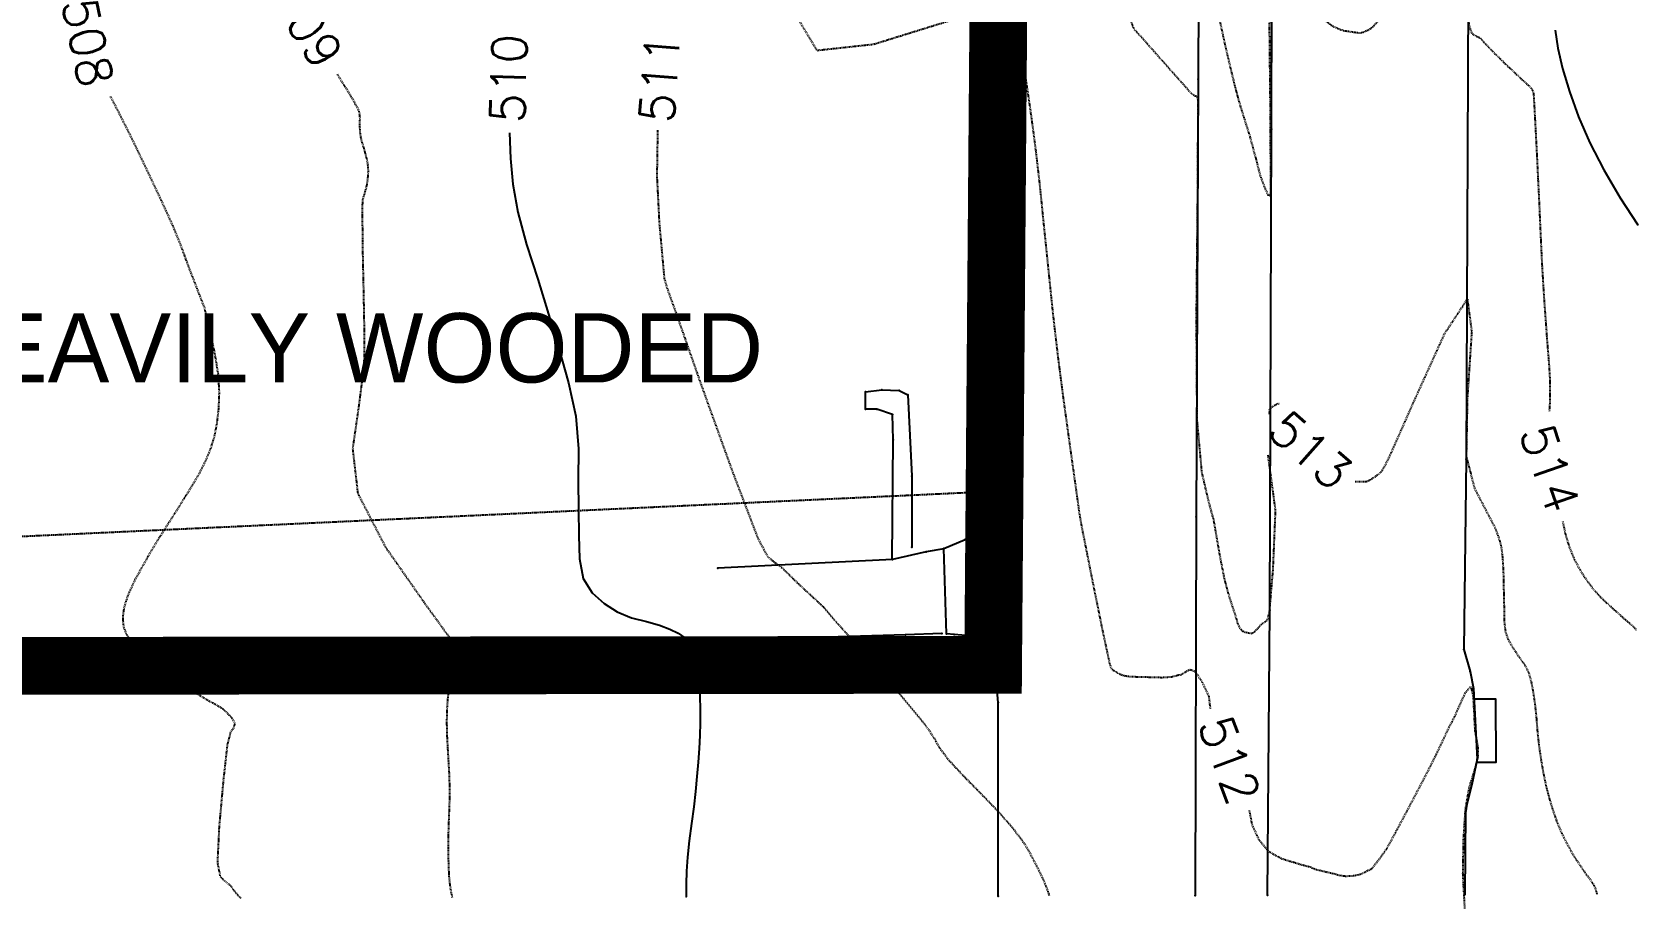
# Model space of a CAD drawing. Header units: inches. Extents: x 0 to 5400, y 0 to 3454.
# Drawn here: x 2309.2 to 2587.4, y 1928.7 to 2081 of the extents above; entities that cross this region are included whole.
import ezdxf
from ezdxf.enums import TextEntityAlignment as Align

# ---------------------------------------------------------------- set-up
doc = ezdxf.new("R2010")
doc.units = ezdxf.units.IN
doc.header["$MEASUREMENT"] = 0
for name, pattern in [('CANOPYL', [0.377953, -0.070866, 0.23622, -0.070866]), ('DASHED2', [0.375, 0.25, -0.125]), ('HIDDEN2', [0.1875, 0.125, -0.0625])]:
    doc.linetypes.add(name, pattern=pattern)
for name, color, linetype in [('BOUNDARY_SP', 10, 'Continuous'), ('CX_CONC', 8, 'Continuous'), ('CX_STM', 9, 'Continuous'), ('FINAL_DTM', 15, 'Continuous'), ('ISOPACH', 6, 'Continuous'), ('TOPO_CON', 9, 'HIDDEN2'), ('TOPO_ICON', 10, 'Continuous'), ('TREES', 3, 'Continuous')]:
    doc.layers.add(name, color=color, linetype=linetype)
doc.styles.add('SIMPLEX', font='simplex')
doc.styles.add('TXT', font='TXT')

msp = doc.modelspace()

# ---------------------------------------------------------------- linework, layer by layer
at = {"layer": 'BOUNDARY_SP', "color": 6, "linetype": 'Continuous', "flags": 128}
msp.add_lwpolyline([(372.3, 3094.53), (2478.97, 3076.47), (2473.91, 1973.58), (1811.7, 1970.74), (1795.04, 1109.13), (1256.59, 1118.91), (1241.22, 1151.57), (1203.68, 1211.36), (966.23, 1655.61), (910.68, 1716.78), (776.19, 1854.87), (722.38, 2030), (656.7, 2225.36), (629.13, 2304.87), (564.9, 2320.64), (479.92, 2342.6), (415.59, 2354.38), (343.83, 2373.18), (372.3, 3094.53)], close=True, dxfattribs=at)
at = {"layer": 'CX_CONC', "color": 8, "linetype": 'Continuous'}
for p, q in [((2523.88, 2064.23), (2524.2, 2163.18)), ((2511.42, 2136.41), (2511.22, 2072.86)), ((2476.85, 2056.42), (2476.84, 2133.44)), ((2557.97, 2092.39), (2557.61, 2007.09)), ((2511.22, 2072.86), (2510.85, 1997.07)), ((2523.6, 1980.93), (2523.88, 2064.23)), ((2476.75, 2001.56), (2476.85, 2056.42)), ((2453.57, 2015.71), (2453.58, 2018.73)), ((2453.58, 2018.73), (2456.4, 2019.09)), ((2456.4, 2019.09), (2459.4, 2018.96)), ((2459.4, 2018.96), (2460.92, 2018.19)), ((2460.92, 2018.19), (2461.6, 2004.14)), ((2455.56, 2015.71), (2453.57, 2015.71)), ((2458.28, 2014.78), (2455.56, 2015.71)), ((2458.37, 2010.4), (2458.28, 2014.78)), ((2458.22, 1989.76), (2458.37, 2010.4)), ((2557.61, 2007.09), (2557.23, 1974.13)), ((2461.6, 2004.14), (2461.6, 1991.81)), ((2476.48, 1999.74), (2476.75, 2001.56)), ((2471.75, 1993.72), (2475.86, 1997.64)), ((2475.86, 1997.64), (2475.94, 1997.79)), ((2475.94, 1997.79), (2476.14, 1998.35)), ((2476.14, 1998.35), (2476.48, 1999.74)), ((2510.85, 1997.07), (2510.68, 1931.52)), ((2467.16, 1991.59), (2470.85, 1993.17)), ((2467.59, 1976.81), (2467.16, 1991.59)), ((2470.85, 1993.17), (2471.75, 1993.72)), ((2458.27, 1989.68), (2427.99, 1988.22)), ((2464.11, 1991.02), (2458.27, 1989.68)), ((2467.16, 1991.55), (2464.11, 1991.02)), ((2523.22, 1931.56), (2523.6, 1980.93)), ((2429.4, 1975.75), (2429.39, 1975.75)), ((2460.53, 1976.63), (2429.4, 1975.75)), ((2466.8, 1976.88), (2460.53, 1976.63)), ((2468.95, 1976.73), (2467.59, 1976.81)), ((2471.61, 1976.49), (2468.95, 1976.73)), ((2472.03, 1976.26), (2471.61, 1976.49)), ((2472.84, 1975.48), (2472.03, 1976.26)), ((2473.05, 1975.23), (2472.84, 1975.48)), ((2474.6, 1973.35), (2473.05, 1975.23)), ((2475.1, 1972.75), (2474.6, 1973.35)), ((2475.52, 1972), (2475.1, 1972.75)), ((2557.23, 1974.13), (2558.3, 1970.28)), ((2475.69, 1971.46), (2475.52, 1972)), ((2476.4, 1966.94), (2475.69, 1971.46)), ((2558.3, 1970.28), (2558.88, 1967.34)), ((2476.55, 1964.96), (2476.4, 1966.94)), ((2558.88, 1967.34), (2559.53, 1955.11)), ((2476.56, 1931.42), (2476.55, 1964.96)), ((2559.53, 1955.11), (2558.6, 1950.73)), ((2558.6, 1950.73), (2557.72, 1947.34)), ((2557.72, 1947.34), (2557.53, 1945.8)), ((2557.53, 1945.8), (2557.38, 1931.66))]:
    msp.add_line(p, q, dxfattribs=at)
at = {"layer": 'CX_CONC', "linetype": 'Continuous'}
for p in [(2511.22, 2072.86), (2523.88, 2064.23), (2476.85, 2056.42), (2453.58, 2018.73), (2456.4, 2019.09), (2459.4, 2018.96), (2460.92, 2018.19), (2453.57, 2015.71), (2455.56, 2015.71), (2458.28, 2014.78), (2458.37, 2010.4), (2557.61, 2007.09), (2461.6, 2004.14), (2476.75, 2001.56), (2475.86, 1997.64), (2475.94, 1997.79), (2476.14, 1998.35), (2476.48, 1999.74), (2510.85, 1997.07), (2461.6, 1991.81), (2467.16, 1991.59), (2470.85, 1993.17), (2471.75, 1993.72), (2471.75, 1993.72), (2458.22, 1989.76), (2458.27, 1989.68), (2464.11, 1991.02), (2467.16, 1991.55), (2427.99, 1988.22), (2523.6, 1980.93), (2429.39, 1975.75), (2429.4, 1975.75), (2460.53, 1976.63), (2466.8, 1976.88), (2467.59, 1976.81), (2468.95, 1976.73), (2471.61, 1976.49), (2472.03, 1976.26), (2472.84, 1975.48), (2473.05, 1975.23), (2473.05, 1975.23), (2474.6, 1973.35), (2475.1, 1972.75), (2557.23, 1974.13), (2475.52, 1972), (2475.69, 1971.46), (2558.3, 1970.28), (2476.4, 1966.94), (2558.88, 1967.34), (2476.55, 1964.96), (2559.53, 1955.11), (2558.6, 1950.73), (2557.72, 1947.34), (2557.53, 1945.8), (2476.56, 1931.42), (2510.68, 1931.52), (2523.22, 1931.56), (2557.38, 1931.66)]:
    msp.add_point(p, dxfattribs=at)
at = {"layer": 'CX_STM', "color": 9, "linetype": 'Continuous', "flags": 128}
msp.add_lwpolyline([(2559.42, 1954.59), (2562.21, 1954.6), (2562.82, 1954.6), (2562.79, 1965.5), (2560.57, 1965.5), (2558.98, 1965.49)], dxfattribs=at)
at = {"layer": 'FINAL_DTM', "color": 1, "linetype": 'Continuous', "flags": 128}
msp.add_lwpolyline([(1694.35, 1886.79), (1705.4, 1898.66, -0.162161), (2417.23, 2286.84), (2417.23, 2286.84), (2419.54, 2275.46), (2404.43, 2272.39), (2404.43, 2272.39, 0.163208), (1722.44, 1902.28), (1722.44, 1902.28), (1708.86, 1887.7), (1694.35, 1886.79)], format="xyb", close=True, dxfattribs=at)
at = {"layer": 'FINAL_DTM', "color": 6, "linetype": 'DASHED2', "flags": 128}
msp.add_lwpolyline([(1701.64, 1887.25), (1701.64, 1887.25, -0.164455), (2419.65, 2280.98), (2419.65, 2280.98)], format="xyb", dxfattribs=at)
at = {"layer": 'ISOPACH', "color": 1, "const_width": 10, "flags": 128}
msp.add_lwpolyline([(610.19, 3090.66), (473.56, 3092.98), (474, 2965.15), (522.75, 2685.12), (706.26, 2467.92), (880.62, 2042.87), (1177.18, 1595.55), (1307.62, 1358.44), (1473.39, 1200.33), (1510.29, 1116.87), (1795.04, 1109.13), (1811.7, 1970.74), (2475.69, 1971.46), (2484.55, 3080.63), (1976.43, 3081.42), (1481.07, 3086.01), (1381.17, 3085.88)], close=True, dxfattribs=at)
at = {"layer": 'TOPO_CON', "color": 11, "linetype": 'HIDDEN2', "flags": 128}
for points in [[(2486.73, 2168.22), (2487.34, 2159.75), (2488.09, 2151.29), (2488.81, 2144.01), (2488.81, 2144.01), (2489.39, 2139.06), (2489.95, 2135.3), (2490.68, 2130.47), (2490.68, 2130.47), (2491.75, 2123.2), (2492.99, 2114.85), (2494.15, 2107.34), (2494.15, 2107.34), (2495.09, 2101.35), (2495.95, 2096.18), (2496.83, 2091.7), (2496.83, 2091.7), (2497.87, 2087.78), (2498.95, 2084.54), (2499.8, 2082.21), (2499.8, 2082.21), (2500.07, 2081.51), (2500.23, 2081.37), (2500.77, 2080.83), (2500.77, 2080.83), (2503.52, 2077.71), (2507.18, 2073.59), (2509.95, 2070.48), (2509.95, 2070.48), (2510.65, 2069.98), (2510.97, 2069.92), (2511.15, 2069.22), (2511.15, 2069.22), (2511.08, 2053.42), (2510.86, 2031.62), (2510.97, 2014.03), (2510.97, 2014.03), (2511.8, 2004.81), (2512.97, 1999.79), (2513.83, 1996.66), (2513.83, 1996.66), (2513.87, 1996.46), (2513.87, 1996.41), (2513.91, 1996.21), (2513.91, 1996.21), (2514.39, 1993.45), (2515.07, 1989.62), (2515.76, 1986.2), (2515.76, 1986.2), (2516.45, 1983.63), (2517.14, 1981.47), (2517.68, 1979.85), (2517.68, 1979.85), (2517.91, 1979.01), (2518, 1978.66), (2518.12, 1978.36), (2518.12, 1978.36), (2518.33, 1977.96), (2518.58, 1977.61), (2518.85, 1977.34), (2518.85, 1977.34), (2519.21, 1977.17), (2519.6, 1977.07), (2519.89, 1977.02), (2519.89, 1977.02), (2519.96, 1977), (2519.97, 1977.01), (2520.04, 1977.01), (2520.04, 1977.01), (2520.2, 1976.95), (2520.41, 1976.89), (2520.71, 1977), (2520.71, 1977), (2521.14, 1977.36), (2521.65, 1977.89), (2522.15, 1978.49), (2522.15, 1978.49), (2522.68, 1978.83), (2523.21, 1979.24), (2523.56, 1980.52), (2523.56, 1980.52), (2524.19, 1987.96), (2524.62, 1998.2), (2523.31, 2007.88), (2523.31, 2007.88)], [(2431.3, 2161.18), (2431.28, 2159.28), (2431.3, 2157.38), (2431.41, 2155.29), (2431.41, 2155.29), (2431.58, 2152.9), (2431.82, 2150.31), (2432.17, 2147.73), (2432.17, 2147.73), (2432.65, 2145.16), (2433.23, 2142.6), (2433.86, 2140.11), (2433.86, 2140.11), (2434.54, 2137.71), (2435.27, 2135.38), (2435.99, 2133.2), (2435.99, 2133.2), (2436.68, 2131.19), (2437.36, 2129.33), (2437.99, 2127.63), (2437.99, 2127.63), (2438.57, 2126.1), (2439.1, 2124.74), (2439.58, 2123.49), (2439.58, 2123.49), (2439.98, 2122.41), (2440.32, 2121.46), (2440.62, 2120.43), (2440.62, 2120.43), (2440.87, 2119.37), (2441.08, 2118.25), (2441.29, 2116.81), (2441.29, 2116.81), (2441.51, 2114.81), (2441.73, 2112.49), (2441.92, 2110.36), (2441.92, 2110.36), (2442.08, 2108.76), (2442.21, 2107.34), (2442.38, 2105.58), (2442.38, 2105.58), (2442.56, 2103.64), (2442.78, 2101.37), (2443.13, 2097.75), (2443.13, 2097.75), (2442.56, 2091), (2442.13, 2082.9), (2445.14, 2077.86), (2445.14, 2077.86), (2455.01, 2078.94), (2468.32, 2083.07), (2478.22, 2085.48), (2478.22, 2085.48), (2481.17, 2084.32), (2480.84, 2081.46), (2480.52, 2077.61), (2480.52, 2077.61), (2481.36, 2072.67), (2482.23, 2066.74), (2483.02, 2060.83), (2483.02, 2060.83), (2483.65, 2055.37), (2484.21, 2049.94), (2484.79, 2044.23), (2484.79, 2044.23), (2485.41, 2038.28), (2486.05, 2032.05), (2486.84, 2025.27), (2486.84, 2025.27), (2487.91, 2017.02), (2489.13, 2008.22), (2490.12, 2001.2), (2490.12, 2001.2), (2490.58, 1997.87), (2490.83, 1996.34), (2491.43, 1993.27), (2491.43, 1993.27), (2492.82, 1986.25), (2494.56, 1977.7), (2495.9, 1971.45), (2495.9, 1971.45), (2496.18, 1970.76), (2496.43, 1970.56), (2496.77, 1970.38), (2496.77, 1970.38), (2497.24, 1970.08), (2497.79, 1969.8), (2498.4, 1969.6), (2498.4, 1969.6), (2499.07, 1969.48), (2499.79, 1969.43), (2500.49, 1969.4), (2500.49, 1969.4), (2501.16, 1969.37), (2501.82, 1969.36), (2502.43, 1969.35), (2502.43, 1969.35), (2502.97, 1969.34), (2503.47, 1969.33), (2503.93, 1969.32), (2503.93, 1969.32), (2504.34, 1969.3), (2504.71, 1969.29), (2505.12, 1969.29), (2505.12, 1969.29), (2505.62, 1969.31), (2506.14, 1969.35), (2506.62, 1969.4), (2506.62, 1969.4), (2507.02, 1969.49), (2507.37, 1969.59), (2507.68, 1969.68), (2507.68, 1969.68), (2507.85, 1969.71), (2507.98, 1969.72), (2508.3, 1969.78), (2508.3, 1969.78), (2508.93, 1970.2), (2509.75, 1970.67), (2510.61, 1970.36), (2510.61, 1970.36), (2511.8, 1968.6), (2513.03, 1966.05), (2513.29, 1963.82), (2513.29, 1963.82)], [(2514.92, 2083.1), (2515.18, 2081.84), (2515.45, 2080.58), (2515.82, 2078.92), (2515.82, 2078.92), (2516.39, 2076.46), (2517.07, 2073.6), (2517.69, 2071.09), (2517.69, 2071.09), (2518.18, 2069.28), (2518.62, 2067.82), (2519.03, 2066.48), (2519.03, 2066.48), (2519.41, 2065.27), (2519.76, 2064.19), (2520.13, 2062.99), (2520.13, 2062.99), (2520.54, 2061.52), (2520.96, 2059.93), (2521.35, 2058.49), (2521.35, 2058.49), (2521.64, 2057.31), (2521.91, 2056.29), (2522.24, 2055.35), (2522.24, 2055.35), (2522.76, 2053.97), (2523.35, 2052.67), (2523.78, 2052.92), (2523.78, 2052.92), (2523.75, 2065.17), (2523.57, 2082.25), (2524.08, 2093.9), (2524.08, 2093.9), (2525.93, 2094.64), (2528.46, 2089.98), (2530.47, 2085.97), (2530.47, 2085.97), (2531.43, 2084.83), (2531.86, 2084.35), (2532.22, 2083.98), (2532.22, 2083.98), (2532.61, 2083.6), (2532.92, 2083.33), (2533.25, 2083.06), (2533.25, 2083.06), (2533.6, 2082.75), (2533.98, 2082.43), (2534.42, 2082.14), (2534.42, 2082.14), (2535, 2081.84), (2535.64, 2081.56), (2536.2, 2081.35), (2536.2, 2081.35), (2536.59, 2081.24), (2536.91, 2081.21), (2537.24, 2081.17), (2537.24, 2081.17), (2537.63, 2081.11), (2538.03, 2081.04), (2538.43, 2080.99), (2538.43, 2080.99), (2538.81, 2080.94), (2539.2, 2080.9), (2539.63, 2080.97), (2539.63, 2080.97), (2540.16, 2081.16), (2540.74, 2081.46), (2541.3, 2081.82), (2541.3, 2081.82), (2541.78, 2082.27), (2542.24, 2082.78), (2542.68, 2083.29), (2542.68, 2083.29), (2543, 2083.59), (2543.3, 2083.89), (2543.91, 2084.75), (2543.91, 2084.75), (2548.2, 2092.92), (2553.93, 2103.58), (2558.09, 2108.65), (2558.09, 2108.65), (2559.05, 2102.71), (2558.45, 2091.18), (2558.06, 2082.33), (2558.06, 2082.33), (2558.6, 2080.79), (2559.36, 2080.36), (2560.07, 2079.99), (2560.07, 2079.99), (2560.59, 2079.41), (2561.06, 2078.89), (2561.66, 2078.25), (2561.66, 2078.25), (2562.5, 2077.4), (2563.48, 2076.44), (2564.43, 2075.51), (2564.43, 2075.51), (2565.34, 2074.65), (2566.23, 2073.82), (2566.99, 2073.11), (2566.99, 2073.11), (2567.59, 2072.55), (2568.07, 2072.11), (2568.46, 2071.75), (2568.46, 2071.75), (2568.74, 2071.45), (2568.93, 2071.24), (2569.07, 2071.03), (2569.07, 2071.03), (2569.17, 2070.82), (2569.23, 2070.62), (2569.28, 2070.43), (2569.28, 2070.43), (2569.3, 2070.26), (2569.31, 2070.11), (2569.32, 2069.92), (2569.32, 2069.92), (2569.33, 2069.77), (2569.34, 2069.6), (2569.36, 2069.17), (2569.36, 2069.17), (2569.41, 2068.44), (2569.46, 2067.45), (2569.54, 2066.03), (2569.54, 2066.03), (2569.64, 2064.01), (2569.77, 2061.57), (2569.9, 2059.05), (2569.9, 2059.05), (2570.02, 2056.45), (2570.15, 2053.77), (2570.27, 2051.36), (2570.27, 2051.36), (2570.35, 2049.39), (2570.43, 2047.68), (2570.5, 2046.04), (2570.5, 2046.04), (2570.57, 2044.49), (2570.64, 2043), (2570.72, 2041.33), (2570.72, 2041.33), (2570.83, 2039.38), (2570.96, 2037.25), (2571.1, 2035.03), (2571.1, 2035.03), (2571.26, 2032.69), (2571.44, 2030.27), (2571.61, 2027.9), (2571.61, 2027.9), (2571.79, 2025.62), (2571.97, 2023.41), (2572.09, 2021.34), (2572.09, 2021.34), (2572.13, 2019.32), (2572.11, 2017.46), (2572.08, 2016.09), (2572.08, 2016.09), (2572.06, 2015.7), (2572.03, 2015.55), (2572, 2015.39), (2572, 2015.39)], [(2362.06, 2073.74), (2362.12, 2073.65), (2362.18, 2073.55), (2362.32, 2073.32), (2362.32, 2073.32), (2363.23, 2071.85), (2364.45, 2069.85), (2365.39, 2068.22), (2365.39, 2068.22), (2365.78, 2067.41), (2365.89, 2066.97), (2365.94, 2066.53), (2365.94, 2066.53), (2365.97, 2065.98), (2365.94, 2065.43), (2365.93, 2064.83), (2365.93, 2064.83), (2365.97, 2064.16), (2366.03, 2063.43), (2366.15, 2062.68), (2366.15, 2062.68), (2366.35, 2061.91), (2366.6, 2061.12), (2366.84, 2060.3), (2366.84, 2060.3), (2367.06, 2059.44), (2367.27, 2058.56), (2367.4, 2057.66), (2367.4, 2057.66), (2367.41, 2056.71), (2367.34, 2055.75), (2367.23, 2054.87), (2367.23, 2054.87), (2367.08, 2054.12), (2366.89, 2053.46), (2366.73, 2052.82), (2366.73, 2052.82), (2366.59, 2052.41), (2366.48, 2052.03), (2366.41, 2051.04), (2366.41, 2051.04), (2366.4, 2049.2), (2366.43, 2046.64), (2366.47, 2042.82), (2366.47, 2042.82), (2366.59, 2037.24), (2366.72, 2030.41), (2366.71, 2023.28), (2366.71, 2023.28), (2365.79, 2016.23), (2364.73, 2008.88), (2365.63, 2001.12), (2365.63, 2001.12), (2370.41, 1991.86), (2377.16, 1982.19), (2382.21, 1975.21), (2382.21, 1975.21), (2382.99, 1974.24), (2383.4, 1973.91), (2383.57, 1973.5), (2383.57, 1973.5), (2383.47, 1972.81), (2383.13, 1972.03), (2382.73, 1971.11), (2382.73, 1971.11), (2382.29, 1970.01), (2381.8, 1968.76), (2381.41, 1967.3), (2381.41, 1967.3), (2381.18, 1965.57), (2381.07, 1963.64), (2381.02, 1961.69), (2381.02, 1961.69), (2381.05, 1959.75), (2381.15, 1957.79), (2381.25, 1955.99), (2381.25, 1955.99), (2381.34, 1954.46), (2381.42, 1953.09), (2381.48, 1951.71), (2381.48, 1951.71), (2381.51, 1950.33), (2381.51, 1948.94), (2381.49, 1947.37), (2381.49, 1947.37), (2381.42, 1945.53), (2381.34, 1943.51), (2381.29, 1941.42), (2381.29, 1941.42), (2381.29, 1939.18), (2381.33, 1936.88), (2381.42, 1934.88), (2381.42, 1934.88), (2381.56, 1933.43), (2381.74, 1932.28), (2381.98, 1931.15), (2381.98, 1931.15)], [(2322.77, 2069.89), (2322.86, 2069.72), (2322.95, 2069.55), (2323.17, 2069.11), (2323.17, 2069.11), (2324.24, 2067.02), (2325.73, 2064.07), (2327.43, 2060.6), (2327.43, 2060.6), (2329.46, 2056.34), (2331.7, 2051.58), (2333.58, 2047.45), (2333.58, 2047.45), (2334.79, 2044.49), (2335.65, 2042.18), (2336.44, 2040.02), (2336.44, 2040.02), (2337.34, 2037.7), (2338.17, 2035.53), (2338.78, 2033.96), (2338.78, 2033.96), (2338.92, 2033.65), (2338.97, 2033.57), (2339.06, 2033.24), (2339.06, 2033.24), (2339.79, 2030.09), (2340.76, 2025.74), (2341.44, 2021.73), (2341.44, 2021.73), (2341.61, 2018.6), (2341.5, 2015.8), (2341.2, 2013.25), (2341.2, 2013.25), (2340.76, 2010.98), (2340.13, 2008.95), (2339.3, 2006.9), (2339.3, 2006.9), (2338.25, 2004.79), (2337, 2002.65), (2335.56, 2000.3), (2335.56, 2000.3), (2333.84, 1997.56), (2331.94, 1994.61), (2330.15, 1991.7), (2330.15, 1991.7), (2328.48, 1988.82), (2326.93, 1985.99), (2325.78, 1983.47), (2325.78, 1983.47), (2325.14, 1981.41), (2324.91, 1979.66), (2325.03, 1978.09), (2325.03, 1978.09), (2325.55, 1976.7), (2326.43, 1975.49), (2327.54, 1974.25), (2327.54, 1974.25), (2328.89, 1972.92), (2330.47, 1971.58), (2332.13, 1970.27), (2332.13, 1970.27), (2333.88, 1969), (2335.72, 1967.77), (2337.48, 1966.64), (2337.48, 1966.64), (2339.24, 1965.58), (2340.93, 1964.64), (2342.11, 1963.98), (2342.11, 1963.98), (2342.14, 1963.96), (2342.14, 1963.95), (2342.16, 1963.92), (2342.16, 1963.92), (2342.85, 1963.27), (2343.77, 1962.34), (2344.32, 1961.3), (2344.32, 1961.3), (2344.14, 1960.6), (2343.58, 1959.8), (2343.03, 1957.69), (2343.03, 1957.69), (2342.34, 1951.5), (2341.61, 1943.43), (2341.31, 1937.2), (2341.31, 1937.2), (2341.79, 1934.81), (2342.67, 1933.96), (2343.52, 1933.3), (2343.52, 1933.3), (2344.15, 1932.41), (2344.74, 1931.71), (2345.37, 1931.05), (2345.37, 1931.05)], [(2417.56, 2064.02), (2417.44, 2056.01), (2417.85, 2047.96), (2418.44, 2041.4), (2418.44, 2041.4), (2418.72, 2038.32), (2419.18, 2036.74), (2420.81, 2032.2), (2420.81, 2032.2), (2425.02, 2020.18), (2430.54, 2004.87), (2434.95, 1993.31), (2434.95, 1993.31), (2436.6, 1990.21), (2437.72, 1989.31), (2439.15, 1988.24), (2439.15, 1988.24), (2441.52, 1985.91), (2444.2, 1983.42), (2446.13, 1981.64), (2446.13, 1981.64), (2446.21, 1981.57), (2446.23, 1981.55), (2446.31, 1981.47), (2446.31, 1981.47), (2446.67, 1981.02), (2447.19, 1980.39), (2447.8, 1979.66), (2447.8, 1979.66), (2448.51, 1978.86), (2449.32, 1977.96), (2450.21, 1976.98), (2450.21, 1976.98), (2451.1, 1976), (2452.07, 1974.94), (2453.31, 1973.56), (2453.31, 1973.56), (2454.96, 1971.69), (2456.87, 1969.49), (2458.8, 1967.23), (2458.8, 1967.23), (2460.75, 1964.92), (2462.71, 1962.55), (2464.42, 1960.36), (2464.42, 1960.36), (2465.51, 1958.65), (2466.36, 1957.14), (2467.79, 1955.19), (2467.79, 1955.19), (2470.46, 1952.32), (2473.72, 1949.01), (2476.45, 1946.18), (2476.45, 1946.18), (2478.2, 1944.21), (2479.43, 1942.71), (2480.4, 1941.44), (2480.4, 1941.44), (2481.09, 1940.49), (2481.53, 1939.77), (2482.04, 1938.84), (2482.04, 1938.84), (2482.79, 1937.42), (2483.62, 1935.78), (2484.32, 1934.33), (2484.32, 1934.33), (2484.78, 1933.26), (2485.11, 1932.36), (2485.4, 1931.45), (2485.4, 1931.45)], [(2538.42, 2003.23), (2538.45, 2003.22), (2538.47, 2003.21), (2538.54, 2003.2), (2538.54, 2003.2), (2538.77, 2003.19), (2539.08, 2003.18), (2539.43, 2003.18), (2539.43, 2003.18), (2539.81, 2003.18), (2540.21, 2003.2), (2540.63, 2003.3), (2540.63, 2003.3), (2541.09, 2003.54), (2541.56, 2003.85), (2542, 2004.17), (2542, 2004.17), (2542.36, 2004.4), (2542.69, 2004.63), (2543.05, 2005.06), (2543.05, 2005.06), (2543.34, 2005.5), (2543.68, 2006.14), (2544.43, 2007.65), (2544.43, 2007.65), (2548.51, 2016.88), (2553.93, 2028.84), (2557.83, 2034.76), (2557.83, 2034.76), (2558.58, 2029.17), (2557.82, 2017.54), (2557.64, 2007.54), (2557.64, 2007.54), (2559.08, 2001.98), (2561.11, 1998.06), (2562.71, 1995), (2562.71, 1995), (2563.42, 1992.95), (2563.71, 1991.76), (2563.89, 1990.28), (2563.89, 1990.28), (2564.05, 1987.97), (2564.1, 1985.37), (2564.16, 1982.93), (2564.16, 1982.93), (2564.2, 1980.79), (2564.23, 1978.81), (2564.44, 1977.09), (2564.44, 1977.09), (2564.93, 1975.74), (2565.59, 1974.64), (2566.28, 1973.55), (2566.28, 1973.55), (2567.02, 1972.47), (2567.79, 1971.41), (2568.45, 1970.11), (2568.45, 1970.11), (2568.9, 1968.47), (2569.24, 1966.6), (2569.54, 1964.56), (2569.54, 1964.56), (2569.77, 1962.35), (2569.96, 1959.98), (2570.21, 1957.59), (2570.21, 1957.59), (2570.56, 1955.2), (2570.97, 1952.8), (2571.46, 1950.47), (2571.46, 1950.47), (2572.04, 1948.24), (2572.7, 1946.08), (2573.41, 1944.07), (2573.41, 1944.07), (2574.2, 1942.23), (2575.05, 1940.54), (2575.88, 1939.02), (2575.88, 1939.02), (2576.69, 1937.69), (2577.49, 1936.52), (2578.19, 1935.5), (2578.19, 1935.5), (2578.79, 1934.67), (2579.29, 1934), (2579.69, 1933.37), (2579.69, 1933.37), (2579.97, 1932.79), (2580.14, 1932.26), (2580.27, 1931.72), (2580.27, 1931.72)], [(2523.59, 2014.89), (2523.53, 2015.19), (2523.55, 2015.5), (2523.73, 2015.82), (2523.73, 2015.82), (2524.11, 2016.18), (2524.65, 2016.54), (2525.21, 2016.73), (2525.21, 2016.73)], [(2574.34, 1996.26), (2574.81, 1994.06), (2575.47, 1991.89), (2576.29, 1989.85), (2576.29, 1989.85), (2577.29, 1987.95), (2578.43, 1986.18), (2579.62, 1984.59), (2579.62, 1984.59), (2580.86, 1983.22), (2582.14, 1982.02), (2583.36, 1980.93), (2583.36, 1980.93), (2584.55, 1979.86), (2585.68, 1978.88), (2586.51, 1978.15), (2586.51, 1978.15), (2586.84, 1977.81), (2586.94, 1977.65), (2587.02, 1977.48), (2587.02, 1977.48)], [(2520.04, 1946.23), (2520.53, 1943.72), (2521.66, 1941.25), (2523.26, 1939.24), (2523.26, 1939.24), (2525.66, 1937.91), (2528.52, 1937.04), (2530.64, 1936.45), (2530.64, 1936.45), (2531.02, 1936.28), (2531.11, 1936.2), (2531.46, 1936.08), (2531.46, 1936.08), (2532.43, 1935.84), (2533.65, 1935.55), (2534.63, 1935.32), (2534.63, 1935.32), (2535.1, 1935.19), (2535.32, 1935.12), (2535.58, 1935.06), (2535.58, 1935.06), (2535.97, 1934.98), (2536.4, 1934.9), (2536.92, 1934.88), (2536.92, 1934.88), (2537.59, 1934.91), (2538.34, 1934.99), (2539.02, 1935.13), (2539.02, 1935.13), (2539.59, 1935.33), (2540.09, 1935.59), (2540.53, 1935.84), (2540.53, 1935.84), (2540.86, 1935.96), (2541.13, 1936.07), (2541.51, 1936.41), (2541.51, 1936.41), (2542.14, 1937.2), (2542.89, 1938.22), (2543.5, 1939.09), (2543.5, 1939.09), (2543.78, 1939.46), (2543.93, 1939.69), (2544.3, 1940.35), (2544.3, 1940.35), (2545.66, 1942.89), (2547.47, 1946.28), (2549.11, 1949.39), (2549.11, 1949.39), (2550.36, 1951.78), (2551.44, 1953.89), (2552.41, 1955.84), (2552.41, 1955.84), (2553.32, 1957.73), (2554.13, 1959.45), (2554.76, 1960.79), (2554.76, 1960.79), (2555.07, 1961.39), (2555.2, 1961.61), (2555.56, 1962.28), (2555.56, 1962.28), (2556.44, 1964.28), (2557.55, 1966.73), (2558.42, 1967.73), (2558.42, 1967.73), (2558.82, 1966.04), (2558.99, 1962.89), (2559.13, 1960.08), (2559.13, 1960.08), (2559.41, 1958.47), (2559.66, 1957.19), (2559.62, 1955.43), (2559.62, 1955.43), (2559.02, 1953.08), (2558.13, 1950.26), (2557.47, 1946.51), (2557.47, 1946.51), (2557.13, 1941.36), (2557.02, 1935.29), (2557.35, 1929.26), (2557.35, 1929.26)]]:
    msp.add_lwpolyline(points, dxfattribs=at)
at = {"layer": 'TOPO_ICON', "color": 12, "linetype": 'Continuous', "flags": 128}
for points in [[(2573.04, 2081.36), (2573.51, 2078.24), (2574.32, 2074.73), (2574.32, 2074.73), (2575.54, 2070.74), (2577.11, 2066.37), (2579.07, 2061.85), (2579.07, 2061.85), (2581.49, 2057.15), (2584.3, 2052.32), (2587.37, 2047.67), (2587.37, 2047.67)], [(2391.9, 2063.57), (2392.06, 2059.13), (2392.51, 2054.7), (2393.38, 2049.83), (2393.38, 2049.83), (2394.88, 2044.24), (2396.8, 2038.22), (2398.66, 2032.19), (2398.66, 2032.19), (2400.44, 2026.25), (2402.15, 2020.31), (2403.39, 2014.53), (2403.39, 2014.53), (2403.85, 2008.87), (2403.83, 2003.38), (2403.86, 1998.36), (2403.86, 1998.36), (2403.92, 1993.84), (2404.03, 1989.79), (2404.7, 1986.43), (2404.7, 1986.43), (2406.23, 1983.91), (2408.32, 1982.08), (2410.57, 1980.64), (2410.57, 1980.64), (2413.02, 1979.6), (2415.64, 1978.95), (2417.92, 1978.31), (2417.92, 1978.31), (2419.7, 1977.62), (2421.15, 1976.93), (2422.31, 1976.12), (2422.31, 1976.12), (2423.16, 1975.13), (2423.73, 1974.01), (2424.17, 1972.75), (2424.17, 1972.75), (2424.49, 1971.14), (2424.68, 1969.4), (2424.8, 1968.12), (2424.8, 1968.12), (2424.84, 1967.91), (2424.86, 1967.86), (2424.87, 1967.65), (2424.87, 1967.65), (2424.91, 1966.02), (2424.95, 1963.74), (2424.94, 1961.4), (2424.94, 1961.4), (2424.88, 1959.2), (2424.77, 1956.95), (2424.61, 1954.59), (2424.61, 1954.59), (2424.39, 1952.12), (2424.13, 1949.55), (2423.83, 1946.87), (2423.83, 1946.87), (2423.46, 1943.97), (2423.05, 1940.96), (2422.75, 1938.16), (2422.75, 1938.16), (2422.59, 1935.73), (2422.53, 1933.5), (2422.54, 1931.27), (2422.54, 1931.27)]]:
    msp.add_lwpolyline(points, dxfattribs=at)
at = {"layer": 'TREES', "color": 3, "linetype": 'CANOPYL', "flags": 128}
msp.add_lwpolyline([(2477.03, 2159.87), (2310.96, 2140.65), (2265.28, 2123.84), (2231.62, 2039.76), (1947.9, 2025.34), (1873.36, 2025.34), (1811.7, 1970.74), (2476.75, 2001.56), (2477.03, 2159.87)], close=True, dxfattribs=at)

# ---------------------------------------------------------------- texts
at = {"layer": 'TOPO_CON', "color": 11, "linetype": 'Continuous', "style": 'SIMPLEX'}
for s, rotation, p in [('509', 302.2795, (2356.78, 2082.21)), ('508', 282.0157, (2318.84, 2079.26)), ('511', 85.6282, (2417.93, 2073.06)), ('513', 318.6757, (2530.63, 2008.63)), ('514', 289.0756, (2572.13, 2005.47)), ('512', 290.7147, (2516.62, 1955.01))]:
    msp.add_text(s, height=6, rotation=rotation, dxfattribs=at).set_placement(p, align=Align.MIDDLE_CENTER)
at = {"layer": 'TOPO_ICON', "color": 12, "linetype": 'Continuous', "style": 'SIMPLEX'}
msp.add_text('510', height=6, rotation=88.328, dxfattribs=at).set_placement((2391.75, 2073), align=Align.MIDDLE_CENTER)
at = {"layer": 'TREES', "color": 4, "linetype": 'Continuous', "style": 'TXT'}
msp.add_text('HEAVILY WOODED', height=12, dxfattribs=at).set_placement((2289.62, 2032.35), align=Align.TOP_LEFT)

doc.saveas('drawing.dxf')
